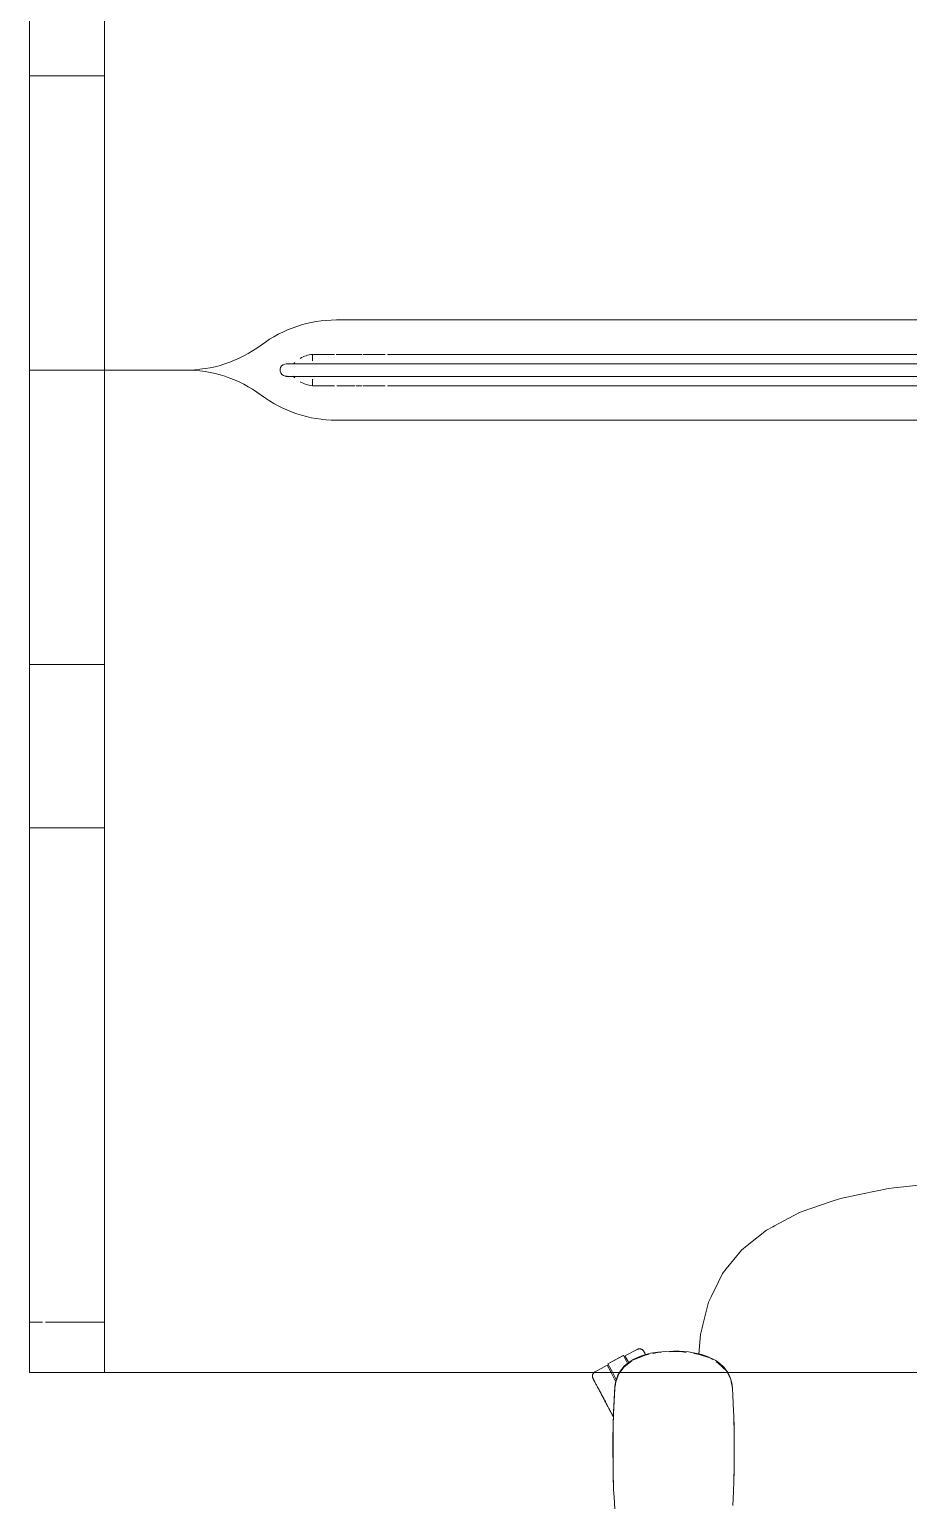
# Model space of a CAD drawing. Header units: millimetres. Extents: x 90978 to 295199, y -4084 to 97293.
# Drawn here: x 165040 to 165742, y 20052 to 21226 of the extents above; entities that cross this region are included whole.
import ezdxf

# ---------------------------------------------------------------- set-up
doc = ezdxf.new("R2010")
doc.units = ezdxf.units.MM
doc.header["$MEASUREMENT"] = 0
doc.layers.add('G-IMPT', color=8, linetype='CONTINUOUS', lineweight=9)
doc.layers.add('I-FURN', color=8, linetype='CONTINUOUS', lineweight=9)

msp = doc.modelspace()

# ---------------------------------------------------------------- linework, layer by layer
at = {"layer": 'G-IMPT'}
for p, q in [((165726.1, 20301.4), (165730.5, 20301.8)), ((165768, 20306), (165730.5, 20301.8)), ((165680.2, 20290.9), (165656.2, 20282.7)), ((165680.2, 20290.9), (165687.7, 20293.4)), ((165701.5, 20296.2), (165687.7, 20293.4)), ((165705.2, 20297), (165701.5, 20296.2)), ((165705.2, 20297), (165726.1, 20301.4)), ((165635, 20271.5), (165654.5, 20281.8)), ((165654.5, 20281.8), (165656.2, 20282.7)), ((165628.5, 20268.1), (165613.3, 20255.9)), ((165628.5, 20268.1), (165633.6, 20270.8)), ((165635, 20271.5), (165633.6, 20270.8)), ((165608.7, 20252.1), (165613.3, 20255.9)), ((165596.5, 20237.2), (165608.7, 20252.1)), ((165593.5, 20233.5), (165590, 20226.4)), ((165596.5, 20237.2), (165593.5, 20233.5)), ((165584.4, 20214.9), (165590, 20226.4)), ((165582.2, 20210.5), (165577.8, 20192.6)), ((165584.4, 20214.9), (165582.2, 20210.5)), ((165574.5, 20169.1), (165575.9, 20184.9)), ((165575.9, 20184.9), (165577.2, 20190.2)), ((165577.8, 20192.6), (165577.2, 20190.2)), ((165514.9, 20158.9), (165521.2, 20163.8)), ((165518.1, 20162.1), (165515.1, 20159.5)), ((165522.1, 20164.8), (165518.1, 20162.1)), ((165521.6, 20164.2), (165526, 20166)), ((165522.1, 20164.8), (165526.2, 20166.8)), ((165531.7, 20168.3), (165526, 20166)), ((165530.5, 20168.3), (165526.2, 20166.8)), ((165530.5, 20168.3), (165536, 20169.8)), ((165531.7, 20168.3), (165535.1, 20169)), ((165542, 20170.8), (165536, 20169.8)), ((165537.9, 20169.6), (165541.6, 20170.4)), ((165541.6, 20170.4), (165544.8, 20170.6)), ((165542, 20170.8), (165548.1, 20171.3)), ((165554.5, 20171.5), (165548.1, 20171.3)), ((165551.3, 20171), (165554.5, 20171.1)), ((165559, 20171.4), (165554.5, 20171.5)), ((165561.6, 20170.9), (165554.5, 20171.1)), ((165559, 20171.4), (165566.3, 20170.9)), ((165561.6, 20170.9), (165564.4, 20170.5)), ((165573, 20169.7), (165566.3, 20170.9)), ((165570.6, 20169.7), (165573.9, 20169.2)), ((165577, 20168.8), (165573, 20169.7)), ((165573.9, 20169.2), (165583.3, 20166.2)), ((165577, 20168.8), (165582, 20167)), ((165582, 20167), (165586.7, 20164.8)), ((165583.3, 20166.2), (165585.7, 20164.7)), ((165586.7, 20164.8), (165588.1, 20164)), ((165591.5, 20161.6), (165588.1, 20164)), ((165588.4, 20163.1), (165591.6, 20161.2)), ((165589.5, 20162.4), (165591, 20161.1)), ((165589.5, 20162.4), (165596.9, 20155.5)), ((165591.1, 20161), (165594.6, 20157.9)), ((165594.6, 20158.7), (165591.5, 20161.6)), ((165591.6, 20161.2), (165596.9, 20155.5)), ((165508.3, 20147.1), (165510.7, 20153.3)), ((165510, 20152.3), (165508.6, 20148.6)), ((165510, 20152.3), (165511.3, 20154.5)), ((165510.7, 20153.3), (165511.6, 20154.5)), ((165511.3, 20154.5), (165512, 20155.7)), ((165511.6, 20154.5), (165514.9, 20158.9)), ((165512, 20155.7), (165515.1, 20159.5)), ((165594.6, 20158.7), (165595.7, 20157.4)), ((165596.9, 20155.5), (165594.6, 20157.9)), ((165597.9, 20154.2), (165595.7, 20157.4)), ((165597.3, 20154.6), (165596.9, 20155.5)), ((165598, 20153.2), (165597.4, 20154.5)), ((165597.9, 20154.2), (165599.9, 20149.8)), ((165598, 20153.2), (165600.1, 20149)), ((165601, 20145.9), (165599.9, 20149.8)), ((165506.5, 20122.7), (165507.6, 20143.3)), ((165506.5, 20121.5), (165507.6, 20143.3)), ((165506.5, 20121.5), (165507.5, 20141.6)), ((165507.6, 20143.3), (165507.5, 20141.6)), ((165507.6, 20143.3), (165507.8, 20144.9)), ((165508.3, 20147.1), (165507.7, 20143.3)), ((165508.3, 20147.3), (165507.8, 20144.9)), ((165508.3, 20147.3), (165508.6, 20148.6)), ((165600.1, 20149), (165601.5, 20141.6)), ((165601.5, 20141.9), (165601, 20145.9)), ((165601.7, 20136.2), (165601.5, 20141.9)), ((165601.7, 20136.2), (165602.3, 20123.6)), ((165506, 20101.3), (165506.5, 20122.7)), ((165506, 20101.3), (165506.5, 20121.5)), ((165506.2, 20111.1), (165506.5, 20122.7)), ((165506.5, 20122.7), (165506.5, 20121.5)), ((165602.5, 20120.1), (165602.3, 20123.6)), ((165602.9, 20104.4), (165602.5, 20120.1)), ((165602.5, 20116.7), (165602.7, 20113.4)), ((165506, 20101.3), (165506.2, 20111.1)), ((165506.2, 20111.1), (165506, 20091.9)), ((165506, 20103.3), (165506.1, 20105.2)), ((165506.1, 20101.3), (165506, 20103.3)), ((165506.1, 20081.1), (165506.2, 20111.1)), ((165602.7, 20111.2), (165602.7, 20113.4)), ((165602.9, 20104.4), (165602.9, 20099.9)), ((165506.1, 20081.1), (165506, 20101.3)), ((165506.1, 20081.1), (165506, 20091.9)), ((165602.9, 20099.9), (165602.9, 20085.2)), ((165506.1, 20081.1), (165506.2, 20072.7)), ((165602.8, 20079.7), (165602.5, 20067.4)), ((165602.8, 20079.7), (165602.9, 20085.2)), ((165506.6, 20060.9), (165506.2, 20072.7)), ((165506.4, 20067.7), (165506.3, 20069.2)), ((165506.5, 20065.8), (165506.4, 20067.7)), ((165602.2, 20059.5), (165602.5, 20067.4)), ((165602.6, 20071.3), (165602.7, 20073)), ((165602.7, 20073), (165602.7, 20075.1)), ((165506.6, 20060.9), (165506.9, 20054.9)), ((165602.2, 20059.5), (165601.7, 20048.2)), ((165507.7, 20040.8), (165506.9, 20054.9))]:
    msp.add_line(p, q, dxfattribs=at)
at = {"layer": 'I-FURN'}
for p, q in [((165040.3, 21754.5), (165040.3, 20954.5)), ((165040.3, 20954.5), (165040.3, 21754.5)), ((165040.3, 21714.5), (165040.3, 20194.5)), ((165100.3, 20194.5), (165100.3, 21714.5)), ((165040.3, 21189.5), (165040.3, 21319.5)), ((165100.3, 21319.5), (165100.3, 21189.5)), ((165040.3, 20719.5), (165040.3, 21189.5)), ((165040.3, 21189.5), (165100.3, 21189.5)), ((165040.3, 21189.5), (165100.3, 21189.5)), ((165100.3, 21189.5), (165100.3, 20719.5)), ((165285.3, 20994.5), (166173.4, 20994.5)), ((166173.4, 20994.5), (165285.3, 20994.5)), ((165245.4, 20959.5), (165245.3, 20959.5)), ((165245.3, 20959.5), (165245.3, 20959.5)), ((165245.6, 20959.5), (165245.4, 20959.5)), ((165245.9, 20959.5), (165245.6, 20959.5)), ((165246.4, 20959.5), (165245.9, 20959.5)), ((165247, 20959.5), (165246.4, 20959.5)), ((165247.8, 20959.5), (165247, 20959.5)), ((165248.6, 20959.5), (165247.8, 20959.5)), ((165249.6, 20959.5), (165248.6, 20959.5)), ((165250.8, 20959.5), (165249.6, 20959.5)), ((165252, 20959.5), (165250.8, 20959.5)), ((165253.3, 20959.5), (165252, 20959.5)), ((165254.8, 20959.5), (165253.3, 20959.5)), ((165256.4, 20959.5), (165254.8, 20959.5)), ((165258.1, 20959.5), (165256.4, 20959.5)), ((165259.9, 20959.5), (165258.1, 20959.5)), ((165261.8, 20959.5), (165259.9, 20959.5)), ((165263.8, 20959.5), (165261.8, 20959.5)), ((165265.9, 20959.5), (165263.8, 20959.5)), ((165268.1, 20959.5), (165265.9, 20959.5)), ((165266.2, 20967), (165266.2, 20961.8)), ((165266.2, 20967), (165283.7, 20967)), ((165270.4, 20959.5), (165268.1, 20959.5)), ((165272.8, 20959.5), (165270.4, 20959.5)), ((165270.7, 20967), (165271.8, 20967)), ((165275.3, 20959.5), (165272.8, 20959.5)), ((165277.8, 20959.5), (165275.3, 20959.5)), ((165280.5, 20959.5), (165277.8, 20959.5)), ((165283.2, 20959.5), (165280.5, 20959.5)), ((165286, 20959.5), (165283.2, 20959.5)), ((165285.1, 20967), (165300.9, 20967)), ((165288.8, 20959.5), (165286, 20959.5)), ((165291.7, 20959.5), (165288.8, 20959.5)), ((165294.7, 20959.5), (165291.7, 20959.5)), ((165297.7, 20959.5), (165294.7, 20959.5)), ((165300.7, 20959.5), (165297.7, 20959.5)), ((165303.8, 20959.5), (165300.7, 20959.5)), ((165300.8, 20967), (165305.7, 20967)), ((165306.9, 20959.5), (165303.8, 20959.5)), ((165306.4, 20967), (165324.1, 20967)), ((165310.1, 20959.5), (165306.9, 20959.5)), ((165313.3, 20959.5), (165310.1, 20959.5)), ((165316.5, 20959.5), (165313.3, 20959.5)), ((165319.7, 20959.5), (165316.5, 20959.5)), ((165322.9, 20959.5), (165319.7, 20959.5)), ((165326.2, 20959.5), (165322.9, 20959.5)), ((165326.2, 20967), (166364.3, 20967)), ((166364.3, 20959.5), (165326.2, 20959.5)), ((165040.3, 20954.5), (165164.1, 20954.5)), ((165164.1, 20954.5), (165040.3, 20954.5)), ((165040.3, 20954.5), (165040.3, 20154.5)), ((165164.1, 20954.5), (165040.3, 20954.5)), ((165040.3, 20954.5), (165164.1, 20954.5)), ((165040.3, 20154.5), (165040.3, 20954.5)), ((165245.3, 20949.5), (165245.3, 20949.5)), ((165245.3, 20949.5), (165245.5, 20949.5)), ((165245.5, 20949.5), (165245.8, 20949.5)), ((165245.8, 20949.5), (165246.3, 20949.5)), ((165246.3, 20949.5), (165246.9, 20949.5)), ((165246.9, 20949.5), (165247.6, 20949.5)), ((165247.6, 20949.5), (165248.4, 20949.5)), ((165248.4, 20949.5), (165249.4, 20949.5)), ((165249.4, 20949.5), (165250.4, 20949.5)), ((165250.4, 20949.5), (165251.6, 20949.5)), ((165251.6, 20949.5), (165253, 20949.5)), ((165253, 20949.5), (165254.4, 20949.5)), ((165254.4, 20949.5), (165255.9, 20949.5)), ((165255.9, 20949.5), (165257.6, 20949.5)), ((165257.6, 20949.5), (165259.4, 20949.5)), ((165259.4, 20949.5), (165261.3, 20949.5)), ((165261.3, 20949.5), (165263.2, 20949.5)), ((165263.2, 20949.5), (165265.3, 20949.5)), ((165265.3, 20949.5), (165267.5, 20949.5)), ((165267.5, 20949.5), (165269.8, 20949.5)), ((165269.8, 20949.5), (165272.2, 20949.5)), ((165272.2, 20949.5), (165274.6, 20949.5)), ((165274.6, 20949.5), (165277.1, 20949.5)), ((165277.1, 20949.5), (165279.8, 20949.5)), ((165279.8, 20949.5), (165282.4, 20949.5)), ((165282.4, 20949.5), (165285.2, 20949.5)), ((165285.2, 20949.5), (165288, 20949.5)), ((165288, 20949.5), (165290.9, 20949.5)), ((165290.9, 20949.5), (165293.9, 20949.5)), ((165293.9, 20949.5), (165296.8, 20949.5)), ((165296.8, 20949.5), (165299.9, 20949.5)), ((165299.9, 20949.5), (165303, 20949.5)), ((165303, 20949.5), (165306.1, 20949.5)), ((165306.1, 20949.5), (165309.2, 20949.5)), ((165309.2, 20949.5), (165312.4, 20949.5)), ((165312.4, 20949.5), (165315.6, 20949.5)), ((165315.6, 20949.5), (165318.8, 20949.5)), ((165318.8, 20949.5), (165322.1, 20949.5)), ((165322.1, 20949.5), (165325.3, 20949.5)), ((165325.3, 20949.5), (165326.2, 20949.5)), ((165326.2, 20949.5), (166364.3, 20949.5)), ((165266.2, 20947.2), (165266.2, 20942)), ((165283.7, 20942), (165266.2, 20942)), ((165271.8, 20942), (165270.7, 20942)), ((165299.9, 20942), (165285.6, 20942)), ((165305.7, 20942), (165300.8, 20942)), ((165324.1, 20942), (165306.4, 20942)), ((166364.3, 20942), (165326.2, 20942)), ((166173.4, 20914.5), (165285.3, 20914.5)), ((165285.3, 20914.5), (166173.4, 20914.5)), ((165040.3, 20589.2), (165040.3, 20719.5)), ((165040.3, 20719.5), (165100.3, 20719.5)), ((165040.3, 20719.5), (165100.3, 20719.5)), ((165100.3, 20719.5), (165100.3, 20589.2)), ((165040.3, 20154.5), (165040.3, 20589.2)), ((165040.3, 20589.2), (165100.3, 20589.2)), ((165040.3, 20589.2), (165100.3, 20589.2)), ((165100.3, 20589.2), (165100.3, 20154.5)), ((165040.3, 20194.5), (165040.3, 20154.5)), ((165040.3, 20194.5), (165050.8, 20194.5)), ((165040.3, 20194.5), (165050.8, 20194.5)), ((165053.1, 20194.5), (165100.3, 20194.5)), ((165053.1, 20194.5), (165100.3, 20194.5)), ((165100.3, 20154.5), (165100.3, 20194.5)), ((165525.3, 20172.9), (165515.6, 20167.7)), ((165525.3, 20172.9), (165525.5, 20173)), ((165525.5, 20173), (165525.6, 20173)), ((165525.6, 20173), (165525.8, 20173.1)), ((165525.8, 20173.1), (165525.9, 20173.1)), ((165525.9, 20173.1), (165526.1, 20173.2)), ((165526.1, 20173.2), (165526.2, 20173.2)), ((165526.2, 20173.2), (165526.4, 20173.3)), ((165526.4, 20173.3), (165526.5, 20173.3)), ((165526.5, 20173.3), (165526.7, 20173.3)), ((165526.7, 20173.3), (165526.9, 20173.3)), ((165526.9, 20173.3), (165527, 20173.4)), ((165527, 20173.4), (165527.2, 20173.4)), ((165527.2, 20173.4), (165527.3, 20173.4)), ((165527.3, 20173.4), (165527.5, 20173.4)), ((165527.5, 20173.4), (165527.7, 20173.3)), ((165527.7, 20173.3), (165527.8, 20173.3)), ((165527.8, 20173.3), (165528, 20173.3)), ((165528, 20173.3), (165528.1, 20173.3)), ((165528.1, 20173.3), (165528.3, 20173.2)), ((165528.3, 20173.2), (165528.4, 20173.2)), ((165528.4, 20173.2), (165528.6, 20173.1)), ((165528.6, 20173.1), (165528.7, 20173.1)), ((165528.7, 20173.1), (165528.9, 20173)), ((165528.9, 20173), (165529, 20172.9)), ((165529, 20172.9), (165529.2, 20172.8)), ((165529.2, 20172.8), (165529.3, 20172.8)), ((165529.3, 20172.8), (165529.5, 20172.7)), ((165529.5, 20172.7), (165529.6, 20172.6)), ((165529.6, 20172.6), (165529.7, 20172.5)), ((165529.7, 20172.5), (165529.8, 20172.4)), ((165514.3, 20168.1), (165501.9, 20161.5)), ((165502, 20161.4), (165514.4, 20167.9)), ((165505.6, 20154.7), (165502, 20161.4)), ((165514.4, 20167.9), (165517.2, 20162.6)), ((165515.6, 20167.7), (165518.4, 20162.6)), ((165529.8, 20172.4), (165530, 20172.3)), ((165530, 20172.3), (165530.1, 20172.2)), ((165530.1, 20172.2), (165530.2, 20172)), ((165530.2, 20172), (165530.3, 20171.9)), ((165530.3, 20171.9), (165530.4, 20171.8)), ((165530.4, 20171.8), (165530.5, 20171.7)), ((165530.5, 20171.7), (165530.6, 20171.5)), ((165530.6, 20171.5), (165530.7, 20171.4)), ((165530.7, 20171.4), (165530.7, 20171.3)), ((165530.7, 20171.3), (165530.8, 20171.2)), ((165530.8, 20171.2), (165530.8, 20171.2)), ((165530.8, 20171.2), (165530.8, 20171.1)), ((165530.8, 20171.1), (165530.8, 20171.2)), ((165530.8, 20171.2), (165530.8, 20171.2)), ((165530.8, 20171.2), (165530.8, 20171.2)), ((165530.8, 20171.1), (165530.9, 20171)), ((165530.9, 20171), (165530.8, 20171.1)), ((165530.9, 20171), (165530.9, 20170.9)), ((165531, 20170.8), (165530.9, 20171)), ((165530.9, 20170.9), (165531, 20170.7)), ((165531.1, 20170.6), (165531, 20170.8)), ((165531, 20170.7), (165531.2, 20170.5)), ((165531.2, 20170.4), (165531.1, 20170.6)), ((165531.2, 20170.5), (165531.3, 20170.2)), ((165531.4, 20170.1), (165531.2, 20170.4)), ((165531.3, 20170.2), (165531.4, 20169.9)), ((165531.5, 20169.8), (165531.4, 20170.1)), ((165531.4, 20169.9), (165531.6, 20169.6)), ((165531.7, 20169.4), (165531.5, 20169.8)), ((165531.6, 20169.6), (165531.8, 20169.2)), ((165531.9, 20169), (165531.7, 20169.4)), ((165531.8, 20169.2), (165532, 20168.8)), ((165532.2, 20168.6), (165531.9, 20169)), ((165040.3, 20154.5), (165100.3, 20154.5)), ((165040.3, 20154.5), (165100.3, 20154.5)), ((165040.3, 20154.5), (166640.3, 20154.5)), ((166640.3, 20154.5), (165040.3, 20154.5)), ((165489.7, 20152.1), (165489.8, 20152.3)), ((165489.7, 20152), (165489.7, 20152.1)), ((165489.7, 20151.8), (165489.7, 20152)), ((165489.7, 20151.6), (165489.7, 20151.8)), ((165489.7, 20151.5), (165489.7, 20151.6)), ((165489.7, 20151.3), (165489.7, 20151.5)), ((165489.7, 20151.2), (165489.7, 20151.3)), ((165489.7, 20151), (165489.7, 20151.2)), ((165489.7, 20150.8), (165489.7, 20151)), ((165489.8, 20150.7), (165489.7, 20150.8)), ((165489.8, 20152.6), (165489.9, 20152.8)), ((165489.8, 20152.4), (165489.8, 20152.6)), ((165489.8, 20152.3), (165489.8, 20152.4)), ((165489.8, 20150.5), (165489.8, 20150.7)), ((165489.8, 20150.4), (165489.8, 20150.5)), ((165489.9, 20150.2), (165489.8, 20150.4)), ((165489.9, 20152.9), (165490, 20153.1)), ((165489.9, 20152.8), (165489.9, 20152.9)), ((165490, 20150.1), (165489.9, 20150.2)), ((165490, 20153.1), (165490.1, 20153.2)), ((165490, 20149.9), (165490, 20150.1)), ((165490.1, 20149.8), (165490, 20149.9)), ((165490.1, 20153.4), (165490.2, 20153.5)), ((165490.1, 20153.2), (165490.1, 20153.4)), ((165490.2, 20149.6), (165490.1, 20149.8)), ((165490.2, 20153.5), (165490.3, 20153.6)), ((165490.2, 20149.5), (165490.2, 20149.6)), ((165490.2, 20149.6), (165490.2, 20149.6)), ((165490.2, 20149.6), (165490.2, 20149.6)), ((165490.2, 20149.6), (165490.2, 20149.6)), ((165490.2, 20149.6), (165490.2, 20149.5)), ((165490.3, 20149.4), (165490.2, 20149.5)), ((165490.2, 20149.5), (165490.2, 20149.4)), ((165490.2, 20149.4), (165490.3, 20149.3)), ((165490.3, 20153.6), (165490.4, 20153.8)), ((165490.4, 20149.2), (165490.3, 20149.4)), ((165490.3, 20149.3), (165490.4, 20149.1)), ((165490.4, 20153.8), (165490.5, 20153.9)), ((165490.5, 20149), (165490.4, 20149.2)), ((165490.4, 20149.1), (165490.5, 20148.9)), ((165490.5, 20153.9), (165490.6, 20154)), ((165490.6, 20148.8), (165490.5, 20149)), ((165490.6, 20154), (165490.7, 20154.2)), ((165490.7, 20154.2), (165490.8, 20154.3)), ((165490.8, 20154.3), (165490.9, 20154.4)), ((165490.9, 20154.4), (165491, 20154.5)), ((165491, 20154.5), (165491.1, 20154.6)), ((165491.1, 20154.6), (165491.2, 20154.7)), ((165491.2, 20154.7), (165491.4, 20154.8)), ((165491.4, 20154.8), (165491.5, 20154.9)), ((165491.5, 20154.9), (165491.6, 20155)), ((165491.6, 20155), (165491.8, 20155.1)), ((165501.5, 20160.2), (165491.8, 20155.1)), ((165491.8, 20155.1), (165491.8, 20155.1)), ((165501.5, 20160.2), (165504.3, 20154.9)), ((165504.3, 20154.9), (165508.2, 20147.6)), ((165508.7, 20148.8), (165505.6, 20154.7)), ((165490.5, 20148.9), (165490.7, 20148.7)), ((165490.8, 20148.5), (165490.6, 20148.8)), ((165490.7, 20148.7), (165490.8, 20148.4)), ((165490.9, 20148.2), (165490.8, 20148.5)), ((165490.8, 20148.4), (165491, 20148)), ((165491.1, 20147.8), (165490.9, 20148.2)), ((165491, 20148), (165491.2, 20147.6)), ((165491.3, 20147.4), (165491.1, 20147.8)), ((165491.2, 20147.6), (165491.4, 20147.2)), ((165491.6, 20147), (165491.3, 20147.4)), ((165491.4, 20147.2), (165491.7, 20146.8)), ((165491.8, 20146.5), (165491.6, 20147)), ((165491.7, 20146.8), (165491.9, 20146.3)), ((165492.1, 20146), (165491.8, 20146.5)), ((165491.9, 20146.3), (165492.2, 20145.8)), ((165492.4, 20145.5), (165492.1, 20146)), ((165492.2, 20145.8), (165492.5, 20145.2)), ((165492.7, 20144.9), (165492.4, 20145.5)), ((165492.5, 20145.2), (165492.8, 20144.7)), ((165492.8, 20144.7), (165493.1, 20144)), ((165493.1, 20144), (165493.5, 20143.4)), ((165493.5, 20143.4), (165493.8, 20142.7)), ((165493.8, 20142.7), (165494.2, 20142)), ((165494.2, 20142), (165494.6, 20141.3)), ((165494.6, 20141.3), (165495, 20140.5)), ((165495, 20140.5), (165495.4, 20139.7)), ((165495.4, 20139.7), (165495.9, 20138.9)), ((165495.9, 20138.9), (165496.3, 20138.1)), ((165496.5, 20137.6), (165496.1, 20138.5)), ((165496.3, 20138.1), (165496.8, 20137.2)), ((165497, 20136.7), (165496.5, 20137.6)), ((165496.8, 20137.2), (165497.2, 20136.3)), ((165497.5, 20135.9), (165497, 20136.7)), ((165497.2, 20136.3), (165497.7, 20135.4)), ((165498, 20135), (165497.5, 20135.9)), ((165497.7, 20135.4), (165498.2, 20134.5)), ((165498.4, 20134), (165498, 20135)), ((165498.2, 20134.5), (165498.7, 20133.6)), ((165498.9, 20133.1), (165498.4, 20134)), ((165498.7, 20133.6), (165499.2, 20132.7)), ((165499.5, 20132.1), (165498.9, 20133.1)), ((165499.2, 20132.7), (165499.7, 20131.7)), ((165500, 20131.2), (165499.5, 20132.1)), ((165499.7, 20131.7), (165500.2, 20130.7)), ((165500.5, 20130.2), (165500, 20131.2)), ((165500.2, 20130.7), (165500.7, 20129.8)), ((165501, 20129.2), (165500.5, 20130.2)), ((165500.7, 20129.8), (165501.2, 20128.8)), ((165501.5, 20128.2), (165501, 20129.2)), ((165501.2, 20128.8), (165501.8, 20127.8)), ((165502.1, 20127.2), (165501.5, 20128.2)), ((165501.8, 20127.8), (165502.3, 20126.8)), ((165502.6, 20126.2), (165502.1, 20127.2)), ((165502.3, 20126.8), (165502.8, 20125.8)), ((165503.1, 20125.2), (165502.6, 20126.2)), ((165502.8, 20125.8), (165503.4, 20124.8)), ((165503.7, 20124.2), (165503.1, 20125.2)), ((165503.4, 20124.8), (165503.9, 20123.8)), ((165504.2, 20123.2), (165503.7, 20124.2)), ((165503.9, 20123.8), (165504.4, 20122.8)), ((165504.7, 20122.2), (165504.2, 20123.2)), ((165504.4, 20122.8), (165505, 20121.8)), ((165505.3, 20121.2), (165504.7, 20122.2)), ((165505, 20121.8), (165505.5, 20120.8)), ((165505.8, 20120.2), (165505.3, 20121.2)), ((165505.5, 20120.8), (165506, 20119.8)), ((165506.3, 20119.2), (165505.8, 20120.2)), ((165506, 20119.8), (165506.6, 20118.8))]:
    msp.add_line(p, q, dxfattribs=at)
for centre, radius, start, end in [((165285.3, 20894.5), 100, 90, 126.8699), ((165285.3, 20894.5), 100, 90, 126.8699), ((165165.2, 21054.5), 100, 269.3744, 306.8699), ((165165.2, 21054.5), 100, 269.3744, 306.8699), ((165245.3, 20954.5), 5, 68.1748, 276.9152), ((165258.1, 20954.5), 8.51, 133.4514, 144.4595), ((165268.5, 20943.6), 23.6, 95.6664, 120.8564), ((165165.2, 20854.5), 100, 53.1301, 90.6256), ((165165.2, 20854.5), 100, 53.1301, 90.6256), ((165258.1, 20954.5), 8.51, 215.5405, 226.5486), ((165268.5, 20965.5), 23.6, 239.1436, 264.3336), ((165285.3, 21014.5), 100, 233.1301, 270), ((165285.3, 21014.5), 100, 233.1301, 270)]:
    msp.add_arc(centre, radius, start, end, dxfattribs=at)

doc.saveas('drawing.dxf')
